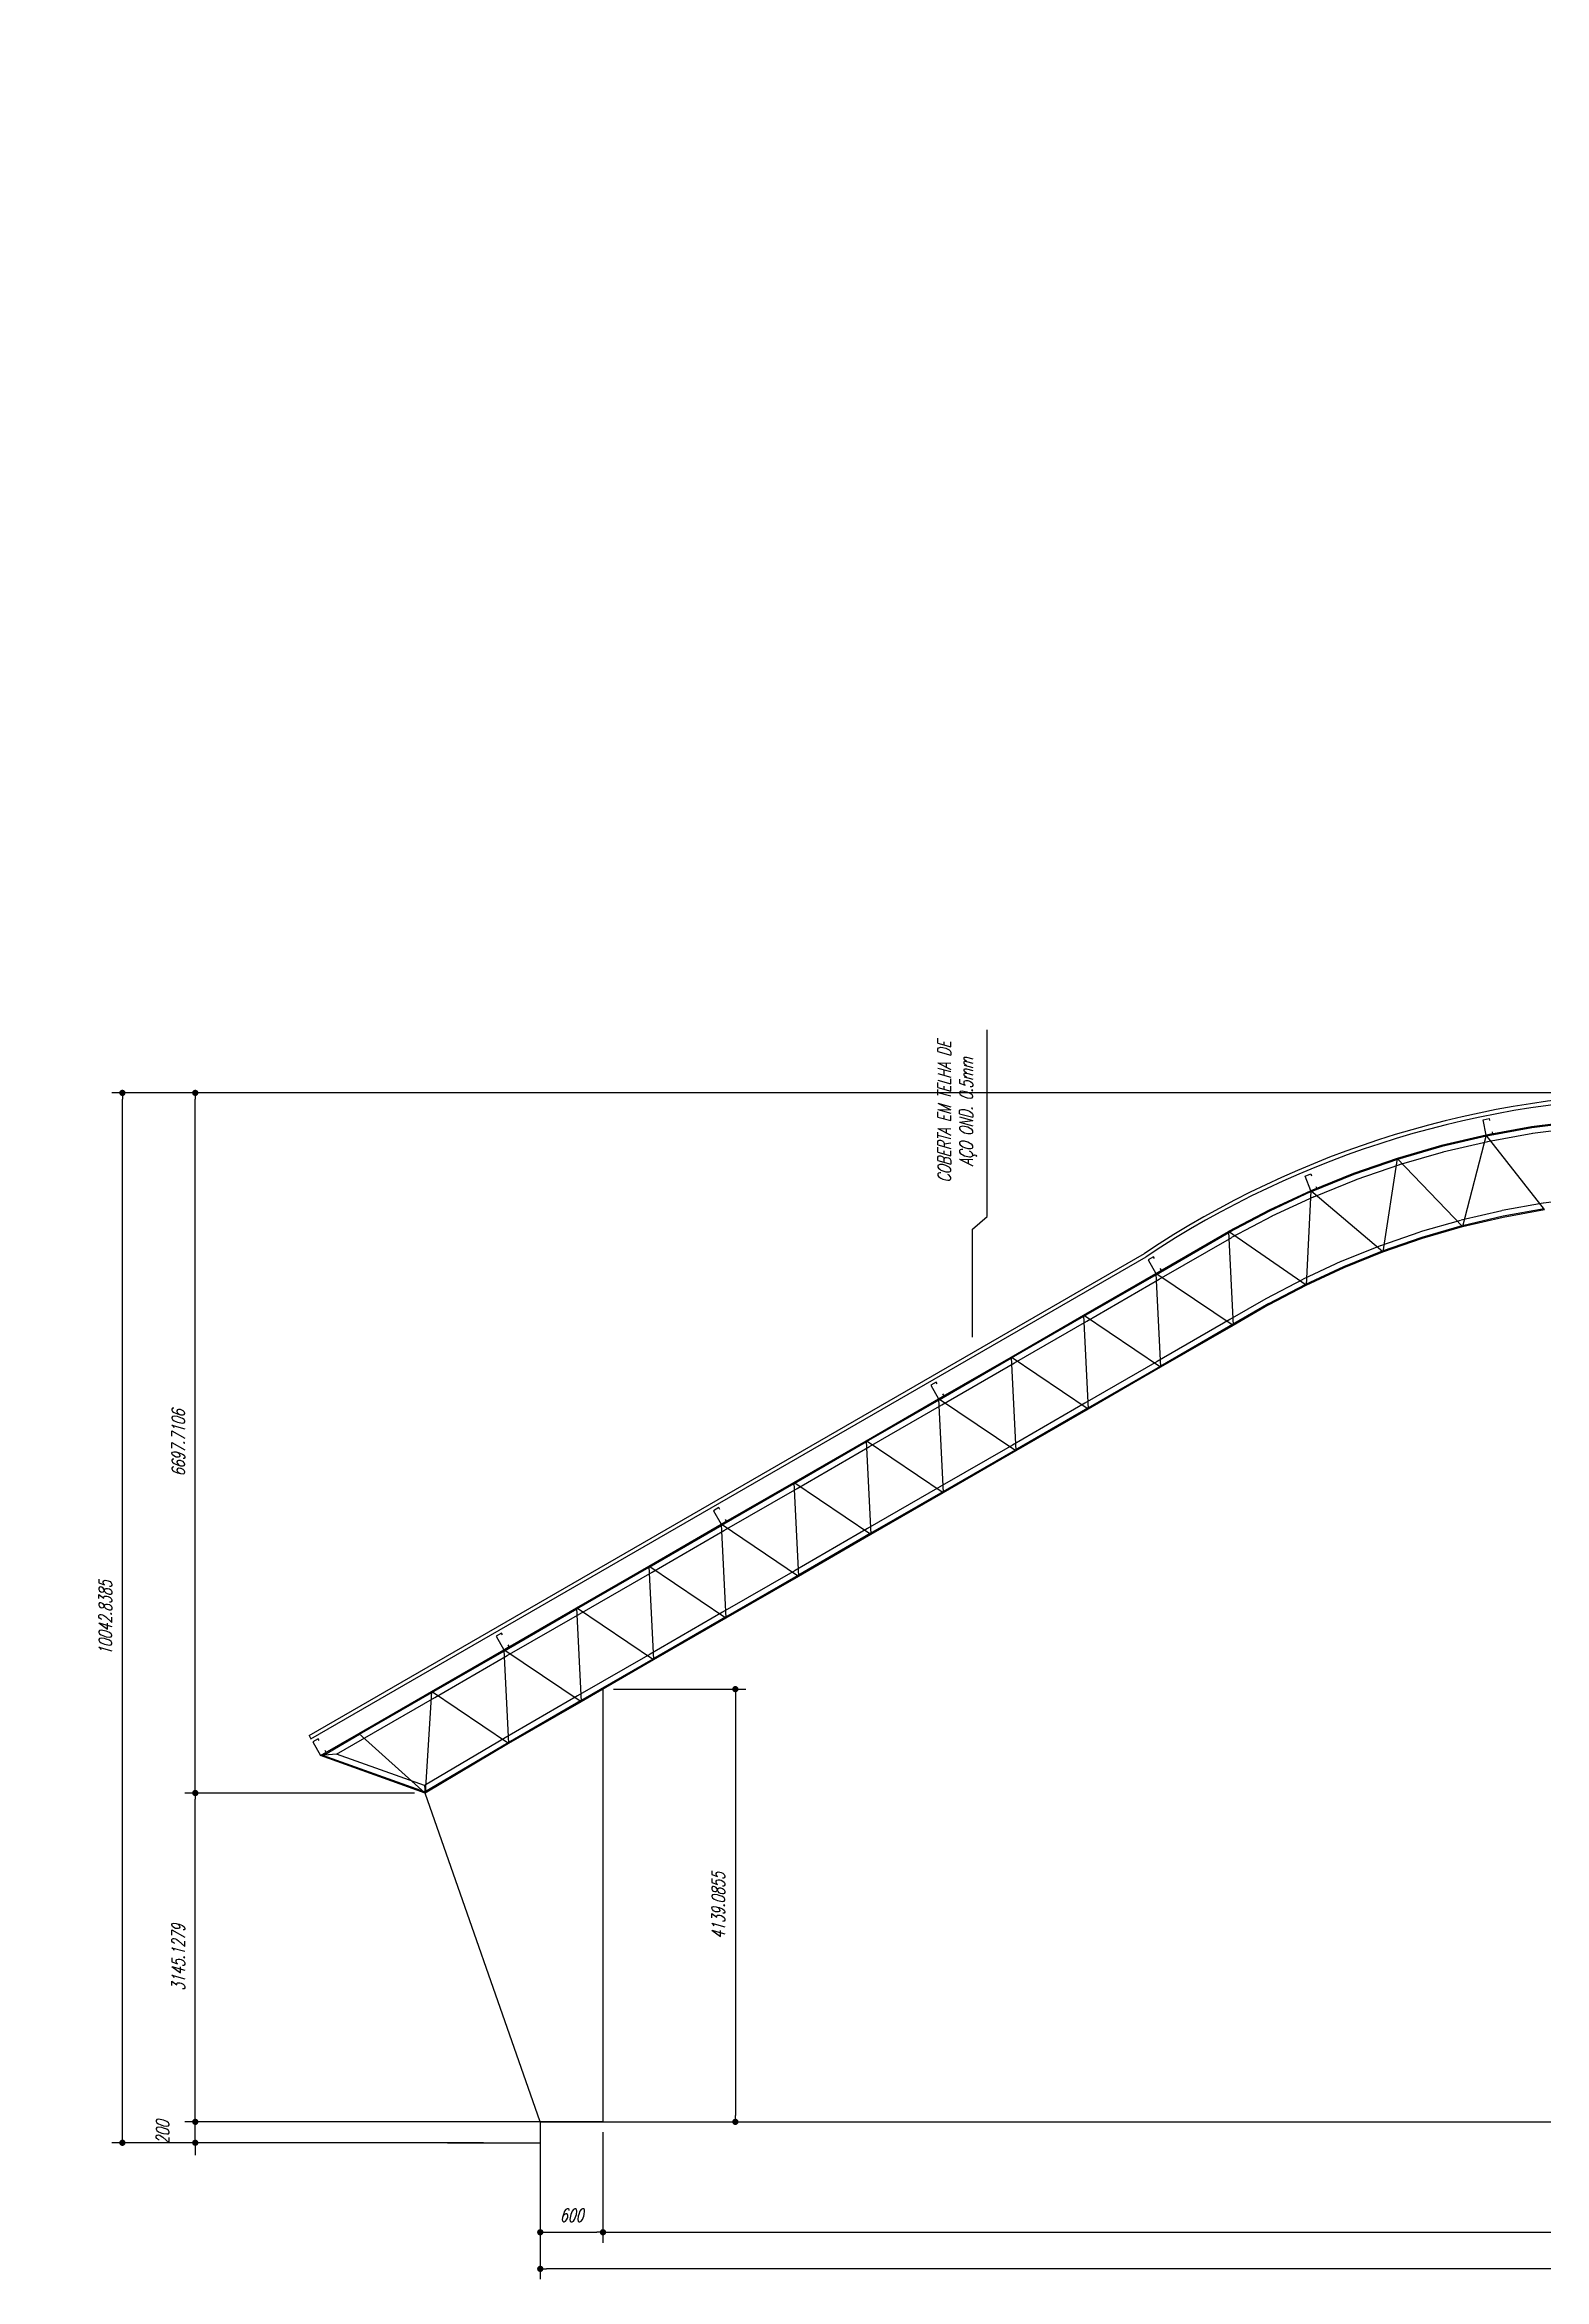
# Model space of a CAD drawing. Extents: x -187 to 453, y 281 to 902.
# Drawn here: x 303.64 to 317.99, y 410.42 to 431.79 of the extents above; entities that cross this region are included whole.
import ezdxf

# ---------------------------------------------------------------- set-up
doc = ezdxf.new("R2010")
doc.units = 0
doc.header["$MEASUREMENT"] = 0
doc.header["$PDMODE"] = 35
doc.layers.get('DEFPOINTS').update_dxf_attribs({"linetype": 'CONTINUOUS'})
for name, color, linetype in [('CARGAS', 3, 'CONTINUOUS'), ('COTA', 1, 'CONTINUOUS'), ('FORMA', 2, 'CONTINUOUS'), ('PILAR', 4, 'CONTINUOUS'), ('Trelica', 2, 'CONTINUOUS')]:
    doc.layers.add(name, color=color, linetype=linetype)
doc.styles.add('E100', font='romans.shx', dxfattribs={"width": 0.7, "oblique": 15, "height": 0.125})
doc.dimstyles.get("Standard").update_dxf_attribs({"dimtxt": 0.18, "dimasz": 0.18, "dimexe": 0.18, "dimexo": 0.0625, "dimgap": 0.09, "dimtad": 0, "dimtih": 1, "dimtoh": 1, "dimdec": 4, "dimzin": 0, "dimdsep": 46, "dimtxsty": 'Standard', "dimcen": 0.09, "dimadec": 0, "dimazin": 0, "dimtfac": 1, "dimtdec": 4, "dimtofl": 0, "dimtmove": 0, "dimatfit": 3, "dimfxl": 1, "dimtolj": 1, "dimtzin": 0, "dimarcsym": 0})

# ---------------------------------------------------------------- blocks, each defined once
blk = doc.blocks.new('DOT')
at = {"layer": 'CARGAS', "color": 0, "linetype": 'ByBlock'}
blk.add_line((-0.5, 0), (-1, 0), dxfattribs=at)
at = {"layer": 'CARGAS', "color": 0, "linetype": 'ByBlock', "const_width": 0.5}
blk.add_lwpolyline([(-0.25, 0, 1), (0.25, 0, 1)], format="xyb", close=True, dxfattribs=at)
blk = doc.blocks.new('*D62')
at = {"layer": 'COTA', "linetype": 'Continuous', "lineweight": -2, "transparency": 16777216}
for p, q in [((308.884, 411.922), (304.985, 411.922)), ((305.085, 411.982), (305.085, 412.042)), ((305.085, 411.722), (305.085, 411.922)), ((307.84, 411.722), (304.985, 411.722)), ((305.085, 411.662), (305.085, 411.602))]:
    blk.add_line(p, q, dxfattribs=at)
at = {"layer": 'DEFPOINTS', "color": 0, "linetype": 'Continuous', "transparency": 16777216}
for p in [(305.085, 411.922), (308.984, 411.922), (307.94, 411.722)]:
    blk.add_point(p, dxfattribs=at)
at = {"layer": 'COTA', "linetype": 'Continuous', "lineweight": -2, "transparency": 16777216, "xscale": 0.06, "yscale": 0.06, "zscale": 0.06}
for p, rotation in [((305.085, 411.922), 270), ((305.085, 411.722), 90)]:
    blk.add_blockref('DOT', p, dxfattribs=dict(at, rotation=rotation))
at = {"layer": 'COTA', "color": 2, "linetype": 'Continuous', "transparency": 16777216, "insert": (304.773, 411.822), "char_height": 0.125, "attachment_point": 5, "rotation": 90, "style": 'E100'}
blk.add_mtext('\\A1;200', dxfattribs=at)
blk = doc.blocks.new('*D63')
at = {"layer": 'COTA', "linetype": 'Continuous', "lineweight": -2, "transparency": 16777216}
for p, q in [((307.183, 415.067), (304.985, 415.067)), ((305.085, 411.982), (305.085, 415.007)), ((308.884, 411.922), (304.985, 411.922))]:
    blk.add_line(p, q, dxfattribs=at)
at = {"layer": 'DEFPOINTS', "color": 0, "linetype": 'Continuous', "transparency": 16777216}
for p in [(305.085, 415.067), (307.283, 415.067), (308.984, 411.922)]:
    blk.add_point(p, dxfattribs=at)
at = {"layer": 'COTA', "linetype": 'Continuous', "lineweight": -2, "transparency": 16777216, "xscale": 0.06, "yscale": 0.06, "zscale": 0.06}
for p, rotation in [((305.085, 415.067), 90), ((305.085, 411.922), 270)]:
    blk.add_blockref('DOT', p, dxfattribs=dict(at, rotation=rotation))
at = {"layer": 'COTA', "color": 2, "linetype": 'Continuous', "transparency": 16777216, "insert": (304.923, 413.494), "char_height": 0.125, "attachment_point": 5, "rotation": 90, "style": 'E100'}
blk.add_mtext('\\A1;3145.1279', dxfattribs=at)
blk = doc.blocks.new('*D64')
at = {"layer": 'COTA', "linetype": 'Continuous', "lineweight": -2, "transparency": 16777216}
for p, q in [((319.083, 421.764), (304.985, 421.764)), ((305.085, 415.127), (305.085, 421.704)), ((307.183, 415.067), (304.985, 415.067))]:
    blk.add_line(p, q, dxfattribs=at)
at = {"layer": 'DEFPOINTS', "color": 0, "linetype": 'Continuous', "transparency": 16777216}
for p in [(305.085, 421.764), (319.183, 421.764), (307.283, 415.067)]:
    blk.add_point(p, dxfattribs=at)
at = {"layer": 'COTA', "linetype": 'Continuous', "lineweight": -2, "transparency": 16777216, "xscale": 0.06, "yscale": 0.06, "zscale": 0.06}
for p, rotation in [((305.085, 421.764), 90), ((305.085, 415.067), 270)]:
    blk.add_blockref('DOT', p, dxfattribs=dict(at, rotation=rotation))
at = {"layer": 'COTA', "color": 2, "linetype": 'Continuous', "transparency": 16777216, "insert": (304.923, 418.416), "char_height": 0.125, "attachment_point": 5, "rotation": 90, "style": 'E100'}
blk.add_mtext('\\A1;6697.7106', dxfattribs=at)
blk = doc.blocks.new('*D49')
at = {"layer": 'COTA', "linetype": 'Continuous', "lineweight": -2, "transparency": 16777216}
for p, q in [((312.659, 420.581), (312.659, 422.368)), ((312.517, 420.461), (312.659, 420.581)), ((312.517, 419.429), (312.517, 420.461))]:
    blk.add_line(p, q, dxfattribs=at)
at = {"layer": 'DEFPOINTS', "color": 0, "linetype": 'Continuous', "transparency": 16777216}
for p in [(-186.676, 902.155), (312.659, 420.701), (312.517, 419.329)]:
    blk.add_point(p, dxfattribs=at)
at = {"layer": 'COTA', "color": 2, "linetype": 'Continuous', "transparency": 16777216, "insert": (312.371, 421.584), "char_height": 0.125, "attachment_point": 5, "rotation": 90, "style": 'E100'}
blk.add_mtext('\\A1;COBERTA EM TELHA DE\\PAÇO OND. 0.5mm', dxfattribs=at)
blk = doc.blocks.new('*D56')
at = {"layer": 'COTA', "linetype": 'Continuous', "lineweight": -2, "transparency": 16777216}
for p, q in [((308.384, 411.822), (308.384, 410.766)), ((308.984, 411.822), (308.984, 410.766)), ((308.444, 410.866), (308.924, 410.866))]:
    blk.add_line(p, q, dxfattribs=at)
at = {"layer": 'DEFPOINTS', "color": 0, "linetype": 'Continuous', "transparency": 16777216}
for p in [(308.384, 411.922), (308.984, 411.922), (308.984, 410.866)]:
    blk.add_point(p, dxfattribs=at)
at = {"layer": 'COTA', "linetype": 'Continuous', "lineweight": -2, "transparency": 16777216, "xscale": 0.06, "yscale": 0.06, "zscale": 0.06, "rotation": 180}
blk.add_blockref('DOT', (308.384, 410.866), dxfattribs=at)
at = {"layer": 'COTA', "linetype": 'Continuous', "lineweight": -2, "transparency": 16777216, "xscale": 0.06, "yscale": 0.06, "zscale": 0.06}
blk.add_blockref('DOT', (308.984, 410.866), dxfattribs=at)
at = {"layer": 'COTA', "color": 2, "linetype": 'Continuous', "transparency": 16777216, "insert": (308.684, 411.028), "char_height": 0.125, "attachment_point": 5, "style": 'E100'}
blk.add_mtext('\\A1;600', dxfattribs=at)
blk = doc.blocks.new('*D57')
at = {"layer": 'COTA', "linetype": 'Continuous', "lineweight": -2, "transparency": 16777216}
for p, q in [((308.984, 411.822), (308.984, 410.766)), ((329.383, 411.822), (329.383, 410.766)), ((309.044, 410.866), (329.323, 410.866))]:
    blk.add_line(p, q, dxfattribs=at)
at = {"layer": 'DEFPOINTS', "color": 0, "linetype": 'Continuous', "transparency": 16777216}
for p in [(308.984, 411.922), (329.383, 411.922), (329.383, 410.866)]:
    blk.add_point(p, dxfattribs=at)
at = {"layer": 'COTA', "linetype": 'Continuous', "lineweight": -2, "transparency": 16777216, "xscale": 0.06, "yscale": 0.06, "zscale": 0.06, "rotation": 180}
blk.add_blockref('DOT', (308.984, 410.866), dxfattribs=at)
at = {"layer": 'COTA', "linetype": 'Continuous', "lineweight": -2, "transparency": 16777216, "xscale": 0.06, "yscale": 0.06, "zscale": 0.06}
blk.add_blockref('DOT', (329.383, 410.866), dxfattribs=at)
at = {"layer": 'COTA', "color": 2, "linetype": 'Continuous', "transparency": 16777216, "insert": (319.183, 411.028), "char_height": 0.125, "attachment_point": 5, "style": 'E100'}
blk.add_mtext('\\A1;20399.2534', dxfattribs=at)
blk = doc.blocks.new('*D59')
at = {"layer": 'COTA', "linetype": 'Continuous', "lineweight": -2, "transparency": 16777216}
for p, q in [((329.983, 411.722), (329.983, 410.416)), ((308.384, 411.451), (308.384, 410.416)), ((329.923, 410.516), (308.444, 410.516))]:
    blk.add_line(p, q, dxfattribs=at)
at = {"layer": 'DEFPOINTS', "color": 0, "linetype": 'Continuous', "transparency": 16777216}
for p in [(329.983, 411.822), (308.384, 411.551), (308.384, 410.516)]:
    blk.add_point(p, dxfattribs=at)
at = {"layer": 'COTA', "linetype": 'Continuous', "lineweight": -2, "transparency": 16777216, "xscale": 0.06, "yscale": 0.06, "zscale": 0.06, "rotation": 180}
blk.add_blockref('DOT', (308.384, 410.516), dxfattribs=at)
at = {"layer": 'COTA', "linetype": 'Continuous', "lineweight": -2, "transparency": 16777216, "xscale": 0.06, "yscale": 0.06, "zscale": 0.06}
blk.add_blockref('DOT', (329.983, 410.516), dxfattribs=at)
at = {"layer": 'COTA', "color": 2, "linetype": 'Continuous', "transparency": 16777216, "insert": (319.183, 410.678), "char_height": 0.125, "attachment_point": 5, "style": 'E100'}
blk.add_mtext('\\A1;21599.2534', dxfattribs=at)
blk = doc.blocks.new('*D60')
at = {"layer": 'COTA', "linetype": 'Continuous', "lineweight": -2, "transparency": 16777216}
for p, q in [((306.098, 421.764), (304.288, 421.764)), ((304.388, 411.782), (304.388, 421.704)), ((306.098, 411.722), (304.288, 411.722))]:
    blk.add_line(p, q, dxfattribs=at)
at = {"layer": 'DEFPOINTS', "color": 0, "linetype": 'Continuous', "transparency": 16777216}
for p in [(304.388, 421.764), (306.198, 421.764), (306.198, 411.722)]:
    blk.add_point(p, dxfattribs=at)
at = {"layer": 'COTA', "linetype": 'Continuous', "lineweight": -2, "transparency": 16777216, "xscale": 0.06, "yscale": 0.06, "zscale": 0.06}
for p, rotation in [((304.388, 421.764), 90), ((304.388, 411.722), 270)]:
    blk.add_blockref('DOT', p, dxfattribs=dict(at, rotation=rotation))
at = {"layer": 'COTA', "color": 2, "linetype": 'Continuous', "transparency": 16777216, "insert": (304.225, 416.743), "char_height": 0.125, "attachment_point": 5, "rotation": 90, "style": 'E100'}
blk.add_mtext('\\A1;10042.8385', dxfattribs=at)
blk = doc.blocks.new('*D160')
at = {"layer": 'COTA', "linetype": 'Continuous', "lineweight": -2, "transparency": 16777216}
for p, q in [((309.084, 416.061), (310.35, 416.061)), ((310.25, 416.001), (310.25, 411.982)), ((309.084, 411.922), (310.35, 411.922))]:
    blk.add_line(p, q, dxfattribs=at)
at = {"layer": 'DEFPOINTS', "color": 0, "linetype": 'Continuous', "transparency": 16777216}
for p in [(308.984, 416.061), (308.984, 411.922), (310.25, 411.922)]:
    blk.add_point(p, dxfattribs=at)
at = {"layer": 'COTA', "linetype": 'Continuous', "lineweight": -2, "transparency": 16777216, "xscale": 0.06, "yscale": 0.06, "zscale": 0.06}
for p, rotation in [((310.25, 416.061), 90), ((310.25, 411.922), 270)]:
    blk.add_blockref('DOT', p, dxfattribs=dict(at, rotation=rotation))
at = {"layer": 'COTA', "color": 2, "linetype": 'Continuous', "transparency": 16777216, "insert": (310.087, 413.991), "char_height": 0.125, "attachment_point": 5, "rotation": 90, "style": 'E100'}
blk.add_mtext('\\A1;4139.0855', dxfattribs=at)

msp = doc.modelspace()

# ---------------------------------------------------------------- linework, layer by layer
at = {"layer": 'COTA', "color": 1, "linetype": 'Continuous'}
msp.add_line((307.27601137, 415.13820349), (307.28284615, 415.06670022), dxfattribs=at)
at = {"layer": 'FORMA', "linetype": 'Continuous'}
for points in [[(317.48599413, 421.39201478), (317.49006614, 421.3724337), (317.4313229, 421.36021768), (317.40082619, 421.5070848), (317.45952608, 421.51929181), (317.46359809, 421.49971073)], [(315.80192159, 420.86940133), (315.80941442, 420.85085794), (315.75378424, 420.82837943), (315.69762904, 420.96747147), (315.75321816, 420.98993339), (315.76071099, 420.97138999)], [(314.2588483, 420.17965138), (314.24885446, 420.19697544), (314.19688227, 420.16699392), (314.27187442, 420.03708558), (314.32380825, 420.06704496), (314.31381441, 420.08436903)], [(312.18031295, 418.97978022), (312.17031911, 418.99710428), (312.11834692, 418.96712276), (312.19333907, 418.83721442), (312.2452729, 418.8671738), (312.23527906, 418.88449787)], [(310.1017776, 417.77990906), (310.09178376, 417.79723312), (310.03981157, 417.7672516), (310.11480372, 417.63734325), (310.16673755, 417.66730264), (310.15674371, 417.68462671)], [(308.02324225, 416.58003789), (308.01324841, 416.59736196), (307.96127622, 416.56738044), (308.03626838, 416.43747209), (308.08820221, 416.46743148), (308.07820837, 416.48475554)]]:
    msp.add_lwpolyline(points, dxfattribs=at)
at = {"layer": 'PILAR', "linetype": 'Continuous'}
for p, q in [((308.98359275, 411.92157227), (308.38359275, 411.92157227)), ((308.38359275, 411.92157227), (329.98284615, 411.92157227)), ((308.38359275, 411.92157227), (308.38359275, 411.72157227)), ((307.49558535, 411.72157227), (308.38359275, 411.72157227))]:
    msp.add_line(p, q, dxfattribs=at)
at = {"layer": 'Trelica'}
for p, q in [((317.4313229, 421.36021768), (317.0022818, 421.25962171)), ((317.4313229, 421.36021768), (317.0022818, 421.25962171)), ((317.43360566, 421.35048171), (317.00456457, 421.24988575)), ((317.44616085, 421.29693391), (317.01711976, 421.19633794)), ((317.4313229, 421.36021768), (317.20475529, 420.48566791)), ((317.86523033, 421.43879637), (317.4313229, 421.36021768)), ((317.98760327, 420.64821123), (317.4313229, 421.36021768)), ((317.8670123, 421.42895643), (317.43310487, 421.35037773)), ((317.87681314, 421.37483671), (317.4429057, 421.29625801)), ((318.30258892, 421.49507903), (317.86523033, 421.43879637)), ((318.30386528, 421.48516082), (317.86650668, 421.42887816)), ((318.31088521, 421.43061065), (317.87352662, 421.374328)), ((316.57894339, 421.1372273), (316.16241464, 420.99335452)), ((316.58220821, 421.12777527), (316.16567945, 420.98390249)), ((316.60016471, 421.07578908), (316.18363595, 420.93191629)), ((316.57894339, 421.1372273), (316.4428462, 420.24411615)), ((317.0022818, 421.25962171), (316.57894339, 421.1372273)), ((317.20475529, 420.48566791), (316.57894339, 421.1372273)), ((317.00505923, 421.25001515), (316.58172081, 421.12762075)), ((317.02033504, 421.19717909), (316.59699662, 421.07478468)), ((316.16241464, 420.99335452), (315.75378424, 420.82837943)), ((316.16615832, 420.98408172), (315.75752792, 420.81910663)), ((316.18674855, 420.93308131), (315.77811816, 420.76810622)), ((315.75378424, 420.82837943), (315.3541205, 420.64273334)), ((315.75378424, 420.82837943), (315.3541205, 420.64273334)), ((315.757997, 420.81931011), (315.35833325, 420.63366401)), ((315.78116715, 420.7694288), (315.3815034, 420.58378271)), ((315.75378424, 420.82837943), (315.70957949, 419.9260403)), ((316.4428462, 420.24411615), (315.75378424, 420.82837943)), ((317.58238915, 420.64088602), (317.97602046, 420.7121709)), ((317.59218999, 420.58676631), (317.9858213, 420.65805118)), ((317.59397196, 420.57692636), (317.98760327, 420.64821123)), ((317.97930699, 420.71267961), (318.37606911, 420.763738)), ((314.27187442, 420.03708558), (314.96471954, 420.43704263)), ((315.3541205, 420.64273334), (314.96471954, 420.43704263)), ((315.70957949, 419.9260403), (314.96471954, 420.43704263)), ((314.96471954, 420.43704263), (315.00990123, 419.53946313)), ((315.35879117, 420.63389112), (314.96939021, 420.42820041)), ((315.38447984, 420.5852589), (314.99507888, 420.3795682)), ((316.42162489, 420.30555438), (316.79949064, 420.43607261)), ((316.80265872, 420.437077), (317.18670205, 420.54811053)), ((316.81793454, 420.38424094), (317.20197787, 420.49527446)), ((316.82071196, 420.37463438), (317.20475529, 420.48566791)), ((317.18991733, 420.54895167), (317.579134, 420.64021013)), ((317.20247252, 420.49540387), (317.59168919, 420.58666233)), ((317.20475529, 420.48566791), (317.59397196, 420.57692636)), ((306.17303989, 415.61721919), (314.16132182, 420.22859572)), ((314.27687389, 420.02842501), (314.969719, 420.42838207)), ((314.30437093, 419.98079191), (314.99721605, 420.38074896)), ((316.04781175, 420.15472758), (316.41851229, 420.30438937)), ((316.06840199, 420.10372717), (316.43910253, 420.25338895)), ((316.07214567, 420.09445437), (316.4428462, 420.24411615)), ((316.43958139, 420.25356819), (316.81744714, 420.38408642)), ((316.4428462, 420.24411615), (316.82071196, 420.37463438)), ((306.19114904, 415.58584874), (314.17943097, 420.19722526)), ((313.57902931, 419.63712852), (314.27187442, 420.03708558)), ((313.58402877, 419.62846796), (314.27687389, 420.02842501)), ((315.00990123, 419.53946313), (314.27187442, 420.03708558)), ((314.27187442, 420.03708558), (314.31705674, 419.13950499)), ((315.68219658, 419.98499093), (316.04476277, 420.153405)), ((315.70536673, 419.93510963), (316.06793292, 420.1035237)), ((315.70957949, 419.9260403), (316.07214567, 420.09445437)), ((313.61152582, 419.58083486), (314.30437093, 419.98079191)), ((315.32382687, 419.79573582), (314.97740463, 419.59575675)), ((315.32596413, 419.79691663), (315.67922015, 419.98351473)), ((315.35165281, 419.74828442), (315.70490882, 419.93488252)), ((315.35632347, 419.7394422), (315.70957949, 419.9260403)), ((312.88618419, 419.23717147), (313.57902931, 419.63712852)), ((312.89118365, 419.22851091), (313.58402877, 419.62846796)), ((312.9186807, 419.1808778), (313.61152582, 419.58083486)), ((314.31705674, 419.13950499), (313.57902931, 419.63712852)), ((313.57902931, 419.63712852), (313.62421225, 418.73954685)), ((314.97740463, 419.59575675), (314.28456014, 419.19579861)), ((315.351324, 419.74810276), (315.00490175, 419.54812369)), ((315.35632347, 419.7394422), (315.00990123, 419.53946313)), ((315.00490175, 419.54812369), (314.31205726, 419.14816555)), ((315.00990123, 419.53946313), (314.31705674, 419.13950499)), ((312.19333907, 418.83721442), (312.88618419, 419.23717147)), ((312.19833854, 418.82855385), (312.89118365, 419.22851091)), ((312.22583558, 418.78092075), (312.9186807, 419.1808778)), ((313.62421225, 418.73954685), (312.88618419, 419.23717147)), ((312.88618419, 419.23717147), (312.93136776, 418.33958871)), ((314.28456014, 419.19579861), (313.59171565, 418.79584047)), ((314.31205726, 419.14816555), (313.61921277, 418.74820741)), ((314.31705674, 419.13950499), (313.62421225, 418.73954685)), ((311.50049396, 418.43725736), (312.19333907, 418.83721442)), ((311.50049396, 418.43725736), (312.19333907, 418.83721442)), ((311.50549342, 418.4285968), (312.19833854, 418.82855385)), ((311.53299047, 418.3809637), (312.22583558, 418.78092075)), ((312.93136776, 418.33958871), (312.19333907, 418.83721442)), ((312.19333907, 418.83721442), (312.23852327, 417.93963057)), ((313.59171565, 418.79584047), (312.89887116, 418.39588233)), ((313.61921277, 418.74820741), (312.92636828, 418.34824927)), ((313.62421225, 418.73954685), (312.93136776, 418.33958871)), ((310.80764884, 418.03730031), (311.50049396, 418.43725736)), ((310.8126483, 418.02863974), (311.50549342, 418.4285968)), ((310.84014535, 417.98100664), (311.53299047, 418.3809637)), ((312.23852327, 417.93963057), (311.50049396, 418.43725736)), ((311.50049396, 418.43725736), (311.54567878, 417.53967243)), ((312.89887116, 418.39588233), (312.20602667, 417.99592419)), ((312.92636828, 418.34824927), (312.2335238, 417.94829113)), ((312.93136776, 418.33958871), (312.23852327, 417.93963057)), ((310.11480372, 417.63734325), (310.80764884, 418.03730031)), ((310.11980319, 417.62868269), (310.8126483, 418.02863974)), ((310.14730023, 417.58104959), (310.84014535, 417.98100664)), ((311.54567878, 417.53967243), (310.80764884, 418.03730031)), ((310.80764884, 418.03730031), (310.85283429, 417.13971429)), ((312.20602667, 417.99592419), (311.51318218, 417.59596605)), ((312.2335238, 417.94829113), (311.54067931, 417.54833299)), ((312.23852327, 417.93963057), (311.54567878, 417.53967243)), ((309.42195861, 417.2373862), (310.11480372, 417.63734325)), ((309.42695807, 417.22872564), (310.11980319, 417.62868269)), ((309.45445512, 417.18109253), (310.14730023, 417.58104959)), ((310.85283429, 417.13971429), (310.11480372, 417.63734325)), ((310.11480372, 417.63734325), (310.1599898, 416.73975615)), ((311.51318218, 417.59596605), (310.82033769, 417.19600791)), ((311.54067931, 417.54833299), (310.84783482, 417.14837485)), ((311.54567878, 417.53967243), (310.85283429, 417.13971429)), ((308.72911349, 416.83742915), (309.42195861, 417.2373862)), ((308.73411295, 416.82876858), (309.42695807, 417.22872564)), ((310.1599898, 416.73975615), (309.42195861, 417.2373862)), ((309.42195861, 417.2373862), (309.46714531, 416.33979801)), ((308.76161, 416.78113548), (309.45445512, 417.18109253)), ((310.82033769, 417.19600791), (310.12749321, 416.79604977)), ((310.84783482, 417.14837485), (310.15499033, 416.74841671)), ((310.85283429, 417.13971429), (310.1599898, 416.73975615)), ((308.03626838, 416.43747209), (308.72911349, 416.83742915)), ((308.04126784, 416.42881153), (308.73411295, 416.82876858)), ((309.46714531, 416.33979801), (308.72911349, 416.83742915)), ((308.72911349, 416.83742915), (308.77430083, 415.93983987)), ((308.06876489, 416.38117843), (308.76161, 416.78113548)), ((310.12749321, 416.79604977), (309.43464872, 416.39609163)), ((310.15499033, 416.74841671), (309.46214584, 416.34845857)), ((310.1599898, 416.73975615), (309.46714531, 416.33979801)), ((307.34342326, 416.03751504), (308.03626838, 416.43747209)), ((307.34842272, 416.02885448), (308.04126784, 416.42881153)), ((307.37591977, 415.98122137), (308.06876489, 416.38117843)), ((308.77430083, 415.93983987), (308.03626838, 416.43747209)), ((308.03626838, 416.43747209), (308.08145634, 415.53988173)), ((309.43464872, 416.39609163), (308.74180423, 415.99613349)), ((309.46214584, 416.34845857), (308.76930135, 415.94850043)), ((309.46714531, 416.33979801), (308.77430083, 415.93983987)), ((306.65057814, 415.63755799), (307.34342326, 416.03751504)), ((306.65557761, 415.62889742), (307.34842272, 416.02885448)), ((306.68307465, 415.58126432), (307.37591977, 415.98122137)), ((307.34342326, 416.03751504), (307.28284615, 415.06670022)), ((308.08145634, 415.53988173), (307.34342326, 416.03751504)), ((308.74180423, 415.99613349), (308.04895974, 415.59617535)), ((308.76930135, 415.94850043), (308.07645686, 415.54854229)), ((308.98359275, 416.06080276), (308.98359275, 412.72157227)), ((308.77430083, 415.93983987), (308.08145634, 415.53988173)), ((306.17303989, 415.61721919), (306.19114904, 415.58584874)), ((306.28284615, 415.42527821), (306.65057814, 415.63755799)), ((306.30716774, 415.42777169), (306.65557761, 415.62889742)), ((306.43683022, 415.43911538), (306.68307465, 415.58126432)), ((307.28284615, 415.06670022), (306.65057814, 415.63755799)), ((308.04832276, 415.5958028), (307.27601137, 415.13820349)), ((308.07635886, 415.54848497), (307.27774868, 415.07530346)), ((308.08145634, 415.53988173), (307.28284615, 415.06670022)), ((307.28284615, 415.06670022), (306.28284615, 415.42527821)), ((306.43683022, 415.43911538), (306.28359275, 415.4257092)), ((307.28622149, 415.07611336), (306.30584236, 415.42765573)), ((307.27601137, 415.13820349), (306.43683022, 415.43911538)), ((308.38359275, 411.92157227), (307.28284615, 415.06670022)), ((308.98359275, 412.72157227), (308.98359275, 411.92157227))]:
    msp.add_line(p, q, dxfattribs=at)
msp.add_lwpolyline([(306.27056662, 415.568275), (306.26057278, 415.58559906), (306.20860059, 415.55561755), (306.28359275, 415.4257092), (306.33552658, 415.45566859), (306.32553274, 415.47299265)], dxfattribs=at)
for centre, radius, start, end in [((319.2324692, 412.62501677), 9.13952672, 90.308748666, 123.700994022), ((319.23233107, 412.60661102), 9.11861964, 90.30858858, 123.650807704)]:
    msp.add_arc(centre, radius, start, end, dxfattribs=at)

# ---------------------------------------------------------------- dimensions: what is measured, and where the dimension line sits
at = {"layer": 'COTA', "linetype": 'Continuous'}
dim = msp.add_ordinate_dim(feature_location=(312.5171877, 419.32909087), offset=(0.1413517, 1.37156991), dtype=1, origin=(-186.67641555, 902.15526211), text='COBERTA EM TELHA DE\\PAÇO OND. 0.5mm', dimstyle='Standard', override={"dimscale": 0.1, "dimtxt": 0.125, "dimasz": 0.6, "dimexe": 1, "dimexo": 1, "dimgap": 1, "dimtad": 1, "dimtih": 0, "dimtoh": 0, "dimlfac": 1000, "dimzin": 12, "dimtxsty": 'E100', "dimblk1": 'DOT', "dimblk2": 'DOT', "dimsah": 1, "dimcen": 0.3, "dimclrd": 256, "dimclre": 256, "dimclrt": 2, "dimadec": 2, "dimtofl": 1, "dimtmove": 2, "dimldrblk": 'DOT', "dimtvp": 1, "dimtzin": 12}, dxfattribs=at)
dim.commit()
dim.dimension.update_dxf_attribs({"geometry": '*D49', "text_midpoint": (312.3710394, 421.58425359)})
for base, p1, p2, picture, middle in [((304.38792598, 421.76441079), (306.19771363, 411.72157227), (306.19771363, 421.76441079), '*D60', (304.22542598, 416.74299153)), ((305.08528223, 421.76441079), (307.28284615, 415.06670022), (319.18321945, 421.76441079), '*D64', (304.92278223, 418.41555551)), ((310.24984751, 411.92157227), (308.98359275, 416.06065776), (308.98359275, 411.92157227), '*D160', (310.08734751, 413.99111502)), ((305.08528223, 415.0667002227), (308.9835927484, 411.9215722743), (307.2828461512, 415.0667002227), '*D63', (304.92278223, 413.4941362485)), ((305.08528223, 411.92157227), (307.93958905, 411.72157227), (308.98359275, 411.92157227), '*D62', (304.77278223, 411.82157227))]:
    dim = msp.add_linear_dim(base=base, p1=p1, p2=p2, angle=270, dimstyle='Standard', override={"dimscale": 0.1, "dimtxt": 0.125, "dimasz": 0.6, "dimexe": 1, "dimexo": 1, "dimgap": 1, "dimtad": 1, "dimtih": 0, "dimtoh": 0, "dimlfac": 1000, "dimzin": 12, "dimtxsty": 'E100', "dimblk1": 'DOT', "dimblk2": 'DOT', "dimsah": 1, "dimcen": 0.3, "dimclrd": 256, "dimclre": 256, "dimclrt": 2, "dimadec": 2, "dimtofl": 1, "dimtmove": 2, "dimldrblk": 'DOT', "dimtvp": 1, "dimtzin": 12}, dxfattribs=at)
    dim.commit()
    dim.dimension.update_dxf_attribs({"geometry": picture, "text_midpoint": middle})
for base, p1, p2, picture, middle in [((308.98359275, 410.86565019), (308.38359275, 411.92157227), (308.98359275, 411.92157227), '*D56', (308.68359275, 411.02815019)), ((329.38284615, 410.86565019), (308.98359275, 411.92157227), (329.38284615, 411.92157227), '*D57', (319.18321945, 411.02815019)), ((308.38359275, 410.51595996), (329.98284615, 411.82157227), (308.38359275, 411.5513816), '*D59', (319.18321945, 410.67845996))]:
    dim = msp.add_linear_dim(base=base, p1=p1, p2=p2, dimstyle='Standard', override={"dimscale": 0.1, "dimtxt": 0.125, "dimasz": 0.6, "dimexe": 1, "dimexo": 1, "dimgap": 1, "dimtad": 1, "dimtih": 0, "dimtoh": 0, "dimlfac": 1000, "dimzin": 12, "dimtxsty": 'E100', "dimblk1": 'DOT', "dimblk2": 'DOT', "dimsah": 1, "dimcen": 0.3, "dimclrd": 256, "dimclre": 256, "dimclrt": 2, "dimadec": 2, "dimtofl": 1, "dimtmove": 2, "dimldrblk": 'DOT', "dimtvp": 1, "dimtzin": 12}, dxfattribs=at)
    dim.commit()
    dim.dimension.update_dxf_attribs({"geometry": picture, "text_midpoint": middle})

doc.saveas('drawing.dxf')
